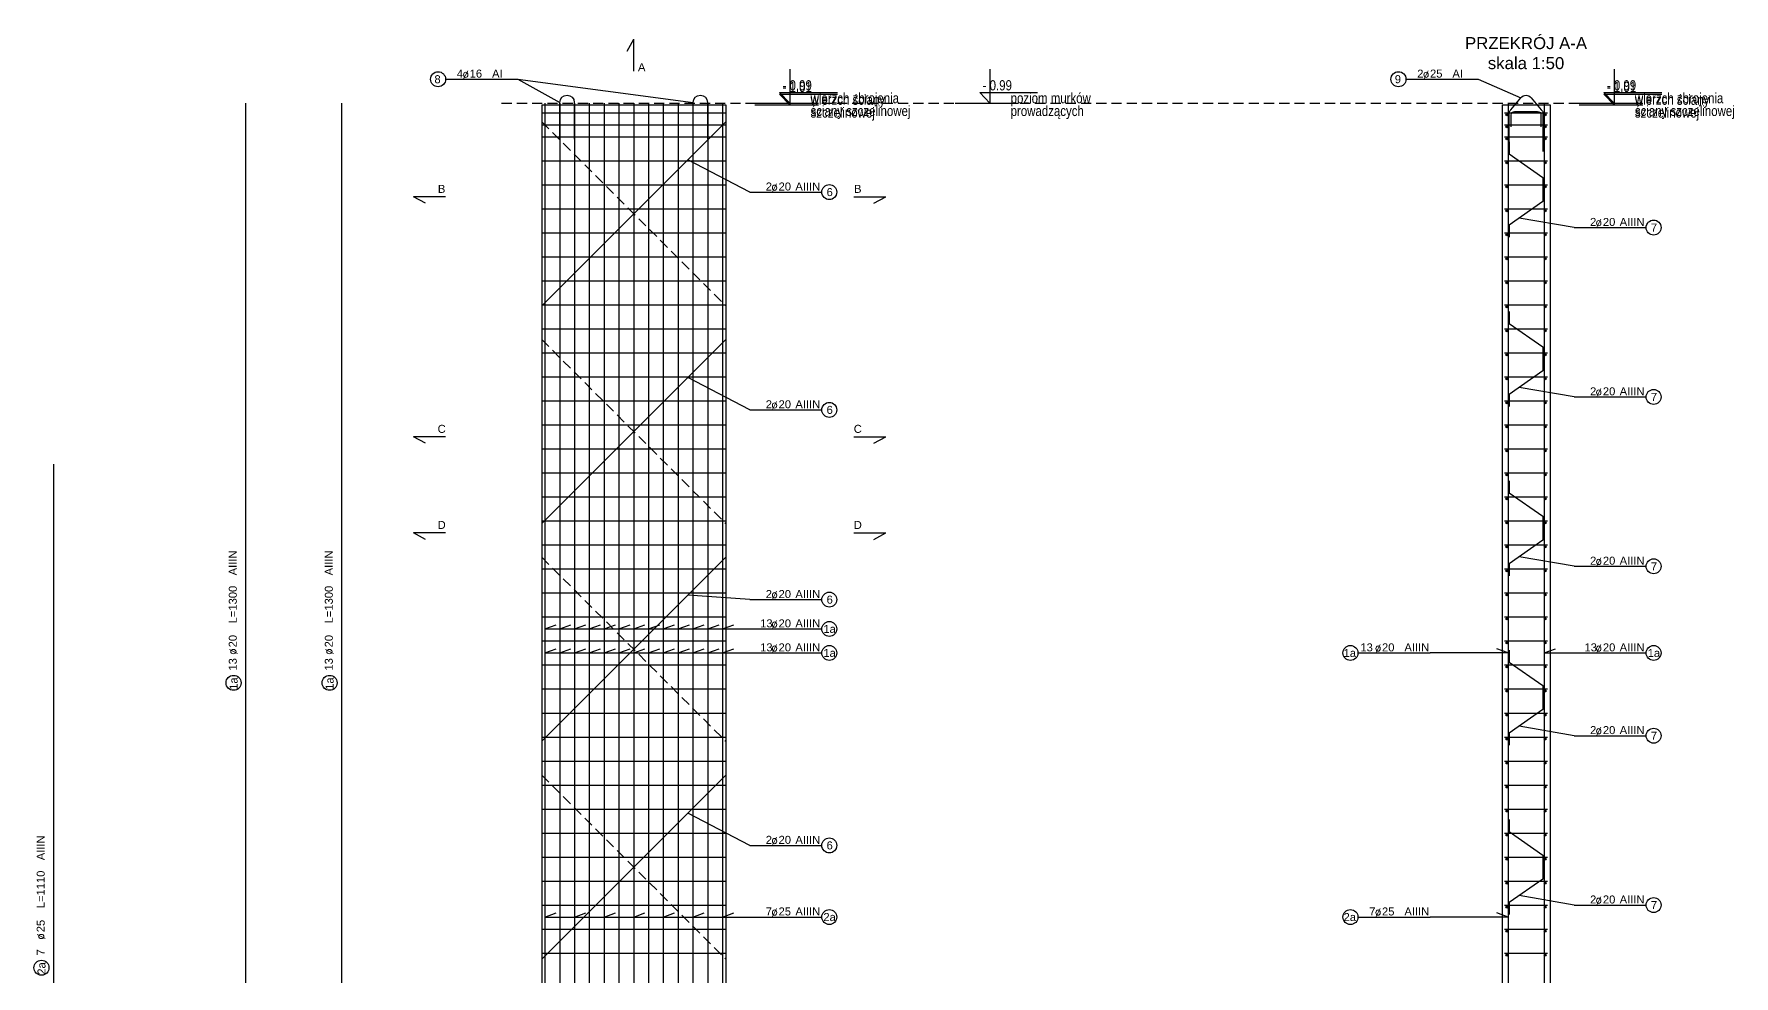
# Model space of a CAD drawing. Extents: x -5264 to 5377, y -10043 to -2374.
# Drawn here: x -1634 to 490, y -6711 to -5533 of the extents above; entities that cross this region are included whole.
import ezdxf
from ezdxf.enums import TextEntityAlignment as Align

# ---------------------------------------------------------------- set-up
doc = ezdxf.new("R2010")
doc.units = 0
doc.header["$MEASUREMENT"] = 0
doc.linetypes.add('DASHED', pattern=[19.05, 12.7, -6.35])
for name, color, linetype in [('__SOL-KOTY_WYSOKOSCIOWE', 4, 'CONTINUOUS'), ('__SOL-OPISY', 4, 'CONTINUOUS'), ('__SOL-PRZERYWANA', 253, 'DASHED'), ('__SOL-WIDOK', 4, 'CONTINUOUS'), ('__SOL-ZBROJENIE', 3, 'CONTINUOUS')]:
    doc.layers.add(name, color=color, linetype=linetype)
doc.styles.add('ARIAL', font='arial.ttf', dxfattribs={"height": 2.5})
doc.styles.add('SIMPLEX', font='SIMPLEX.SHX', dxfattribs={"width": 0.8})
doc.styles.get("Standard").update_dxf_attribs({"font": 'arial.ttf'})

# ---------------------------------------------------------------- blocks, each defined once
blk = doc.blocks.new('OPIS_PRET_BEZ_LINII')
at = {"layer": '__SOL-OPISY'}
blk.add_circle((25.7, 0), 9.36, dxfattribs=at)
at = {"layer": '__SOL-OPISY', "style": 'SIMPLEX', "width": 0.9}
blk.add_text(' %%c ', height=10, dxfattribs=at).set_placement((64.7, -4.8), align=Align.CENTER)
at = {"layer": '__SOL-OPISY', "style": 'ARIAL', "width": 0.8}
blk.add_attdef('NUMER', text='', height=10, dxfattribs=at).set_placement((25.7, 0), align=Align.MIDDLE)
blk.add_attdef('ILOSC', text='', height=10, dxfattribs=at).set_placement((56.9, -5.1), align=Align.RIGHT)
for tag, p in [('SREDNICA', (71, -5.1)), ('DLUGOSC', (95.1, -5.2)), ('STAL', (144.7, -5.2))]:
    blk.add_attdef(tag, p, '', height=10, dxfattribs=at)
blk = doc.blocks.new('OPIS_PRAWY')
at = {"layer": '__SOL-OPISY'}
blk.add_line((0, 0), (90, 0), dxfattribs=at)
blk.add_circle((99.4, 0), 9.36, dxfattribs=at)
at = {"layer": '__SOL-OPISY', "style": 'SIMPLEX', "width": 0.9}
blk.add_text(' %%c ', height=10, dxfattribs=at).set_placement((20.9, 0.5))
at = {"layer": '__SOL-OPISY', "style": 'ARIAL', "width": 0.8}
blk.add_attdef('ILOSC', text='', height=10, dxfattribs=at).set_placement((27.1, 0.1), align=Align.RIGHT)
for tag, p in [('SREDNICA', (35.4, 0.1)), ('STAL', (58.4, 0.5))]:
    blk.add_attdef(tag, p, '', height=10, dxfattribs=at)
for tag, p in [('NUMER', (99.4, 0)), ('DLUGOSC', (52.8, -6.1))]:
    blk.add_attdef(tag, text='', height=10, dxfattribs=at).set_placement(p, align=Align.MIDDLE)
blk = doc.blocks.new('OPIS_LEWY')
at = {"layer": '__SOL-OPISY'}
blk.add_line((-90, 0), (0, 0), dxfattribs=at)
blk.add_circle((-99.4, 0), 9.36, dxfattribs=at)
at = {"layer": '__SOL-OPISY', "style": 'SIMPLEX', "width": 0.9}
blk.add_text(' %%c ', height=10, dxfattribs=at).set_placement((-75, 0.5))
at = {"layer": '__SOL-OPISY', "style": 'ARIAL', "width": 0.8}
for tag, p in [('NUMER', (-99.4, 0)), ('DLUGOSC', (-58.9, -6.6))]:
    blk.add_attdef(tag, text='', height=10, dxfattribs=at).set_placement(p, align=Align.MIDDLE)
blk.add_attdef('ILOSC', text='', height=10, dxfattribs=at).set_placement((-74, 0.1), align=Align.RIGHT)
for tag, p in [('SREDNICA', (-65.8, 0.1)), ('STAL', (-42.7, 0.3))]:
    blk.add_attdef(tag, p, '', height=10, dxfattribs=at)
blk = doc.blocks.new('KOTA')
at = {"layer": '__SOL-KOTY_WYSOKOSCIOWE'}
for p, q in [((0, 33.4), (0, 0)), ((-34, 0), (28, 0)), ((0, 0), (-9.9, 10.4)), ((-9.9, 10.4), (46.5, 10.4))]:
    blk.add_line(p, q, dxfattribs=at)
at = {"layer": '__SOL-KOTY_WYSOKOSCIOWE', "style": 'ARIAL', "width": 0.8}
blk.add_attdef('RZEDNA', (500.5, 15.9), '', height=10.4, dxfattribs=at)

msp = doc.modelspace()

# ---------------------------------------------------------------- hatches: boundary and pattern name
at = {"layer": '__SOL-ZBROJENIE'}
for points in [[(207.2, -5634.5, 1), (204.8, -5634.5, 1)], [(207.2, -5649.5, 1), (204.8, -5649.5, 1)], [(255.2, -5634.5, 1), (252.8, -5634.5, 1)], [(255.2, -5649.5, 1), (252.8, -5649.5, 1)], [(207.2, -5664.5, 1), (204.8, -5664.5, 1)], [(255.2, -5664.5, 1), (252.8, -5664.5, 1)], [(207.2, -5694.5, 1), (204.8, -5694.5, 1)], [(255.2, -5694.5, 1), (252.8, -5694.5, 1)], [(207.2, -5724.5, 1), (204.8, -5724.5, 1)], [(255.2, -5724.5, 1), (252.8, -5724.5, 1)], [(207.2, -5754.5, 1), (204.8, -5754.5, 1)], [(255.2, -5754.5, 1), (252.8, -5754.5, 1)], [(207.2, -5784.5, 1), (204.8, -5784.5, 1)], [(255.2, -5784.5, 1), (252.8, -5784.5, 1)], [(207.2, -5814.5, 1), (204.8, -5814.5, 1)], [(255.2, -5814.5, 1), (252.8, -5814.5, 1)], [(207.2, -5844.5, 1), (204.8, -5844.5, 1)], [(255.2, -5844.5, 1), (252.8, -5844.5, 1)], [(207.2, -5874.5, 1), (204.8, -5874.5, 1)], [(255.2, -5874.5, 1), (252.8, -5874.5, 1)], [(207.2, -5904.5, 1), (204.8, -5904.5, 1)], [(255.2, -5904.5, 1), (252.8, -5904.5, 1)], [(207.2, -5934.5, 1), (204.8, -5934.5, 1)], [(255.2, -5934.5, 1), (252.8, -5934.5, 1)], [(207.2, -5964.5, 1), (204.8, -5964.5, 1)], [(255.2, -5964.5, 1), (252.8, -5964.5, 1)], [(207.2, -5994.5, 1), (204.8, -5994.5, 1)], [(255.2, -5994.5, 1), (252.8, -5994.5, 1)], [(207.2, -6024.5, 1), (204.8, -6024.5, 1)], [(255.2, -6024.5, 1), (252.8, -6024.5, 1)], [(207.2, -6054.5, 1), (204.8, -6054.5, 1)], [(255.2, -6054.5, 1), (252.8, -6054.5, 1)], [(207.2, -6084.5, 1), (204.8, -6084.5, 1)], [(255.2, -6084.5, 1), (252.8, -6084.5, 1)], [(207.2, -6114.5, 1), (204.8, -6114.5, 1)], [(255.2, -6114.5, 1), (252.8, -6114.5, 1)], [(207.2, -6144.5, 1), (204.8, -6144.5, 1)], [(255.2, -6144.5, 1), (252.8, -6144.5, 1)], [(207.2, -6174.5, 1), (204.8, -6174.5, 1)], [(255.2, -6174.5, 1), (252.8, -6174.5, 1)], [(207.2, -6204.5, 1), (204.8, -6204.5, 1)], [(255.2, -6204.5, 1), (252.8, -6204.5, 1)], [(207.2, -6234.5, 1), (204.8, -6234.5, 1)], [(255.2, -6234.5, 1), (252.8, -6234.5, 1)], [(207.2, -6264.5, 1), (204.8, -6264.5, 1)], [(255.2, -6264.5, 1), (252.8, -6264.5, 1)], [(207.2, -6294.5, 1), (204.8, -6294.5, 1)], [(255.2, -6294.5, 1), (252.8, -6294.5, 1)], [(207.2, -6324.5, 1), (204.8, -6324.5, 1)], [(255.2, -6324.5, 1), (252.8, -6324.5, 1)], [(207.2, -6354.5, 1), (204.8, -6354.5, 1)], [(255.2, -6354.5, 1), (252.8, -6354.5, 1)], [(207.2, -6384.5, 1), (204.8, -6384.5, 1)], [(255.2, -6384.5, 1), (252.8, -6384.5, 1)], [(207.2, -6414.5, 1), (204.8, -6414.5, 1)], [(255.2, -6414.5, 1), (252.8, -6414.5, 1)], [(207.2, -6444.5, 1), (204.8, -6444.5, 1)], [(255.2, -6444.5, 1), (252.8, -6444.5, 1)], [(207.2, -6474.5, 1), (204.8, -6474.5, 1)], [(255.2, -6474.5, 1), (252.8, -6474.5, 1)], [(207.2, -6504.5, 1), (204.8, -6504.5, 1)], [(255.2, -6504.5, 1), (252.8, -6504.5, 1)], [(207.2, -6534.5, 1), (204.8, -6534.5, 1)], [(255.2, -6534.5, 1), (252.8, -6534.5, 1)], [(207.2, -6564.5, 1), (204.8, -6564.5, 1)], [(255.2, -6564.5, 1), (252.8, -6564.5, 1)], [(207.2, -6594.5, 1), (204.8, -6594.5, 1)], [(255.2, -6594.5, 1), (252.8, -6594.5, 1)], [(207.2, -6624.5, 1), (204.8, -6624.5, 1)], [(255.2, -6624.5, 1), (252.8, -6624.5, 1)], [(207.2, -6654.5, 1), (204.8, -6654.5, 1)], [(255.2, -6654.5, 1), (252.8, -6654.5, 1)], [(207.2, -6684.5, 1), (204.8, -6684.5, 1)], [(255.2, -6684.5, 1), (252.8, -6684.5, 1)]]:
    msp.add_hatch(color=256, dxfattribs=at).paths.add_polyline_path(points)

# ---------------------------------------------------------------- linework, layer by layer
at = {"layer": '__SOL-OPISY'}
for p, q in [((-893, -5555), (-885, -5540)), ((-885, -5580), (-885, -5540)), ((-1030, -5590), (-977.25, -5619)), ((-1030, -5590), (-810.75, -5619)), ((170, -5590), (223.5, -5613.22)), ((-740, -5731.07), (-817.5, -5690.57)), ((-1120, -5737), (-1160, -5737)), ((-1145, -5745), (-1160, -5737)), ((-610, -5737), (-570, -5737)), ((-585, -5745), (-570, -5737)), ((290, -5775.36), (221.52, -5763.48)), ((-740, -6003.21), (-817.5, -5962.71)), ((290, -5987.03), (221.52, -5975.15)), ((-1120, -6037), (-1160, -6037)), ((-1145, -6045), (-1160, -6037)), ((-610, -6037), (-570, -6037)), ((-585, -6045), (-570, -6037)), ((-1120, -6157), (-1160, -6157)), ((-1145, -6165), (-1160, -6157)), ((-610, -6157), (-570, -6157)), ((-585, -6165), (-570, -6157)), ((290, -6198.69), (221.52, -6186.81)), ((-740, -6240.36), (-817.5, -6234.86)), ((-996, -6277), (-981.9, -6271.87)), ((-996, -6277), (-740, -6277)), ((-977.5, -6277), (-963.4, -6271.87)), ((-959, -6277), (-944.9, -6271.87)), ((-940.5, -6277), (-926.4, -6271.87)), ((-922, -6277), (-907.9, -6271.87)), ((-903.5, -6277), (-889.4, -6271.87)), ((-885, -6277), (-870.9, -6271.87)), ((-866.5, -6277), (-852.4, -6271.87)), ((-848, -6277), (-833.9, -6271.87)), ((-829.5, -6277), (-815.4, -6271.87)), ((-811, -6277), (-796.9, -6271.87)), ((-792.5, -6277), (-778.4, -6271.87)), ((-774, -6277), (-759.9, -6271.87)), ((-996, -6307), (-981.9, -6301.87)), ((-996, -6307), (-740, -6307)), ((-977.5, -6307), (-963.4, -6301.87)), ((-959, -6307), (-944.9, -6301.87)), ((-940.5, -6307), (-926.4, -6301.87)), ((-922, -6307), (-907.9, -6301.87)), ((-903.5, -6307), (-889.4, -6301.87)), ((-885, -6307), (-870.9, -6301.87)), ((-866.5, -6307), (-852.4, -6301.87)), ((-848, -6307), (-833.9, -6301.87)), ((-829.5, -6307), (-815.4, -6301.87)), ((-811, -6307), (-796.9, -6301.87)), ((-792.5, -6307), (-778.4, -6301.87)), ((-774, -6307), (-759.9, -6301.87)), ((207.5, -6307), (110, -6307)), ((207.5, -6307), (193.41, -6301.87)), ((252.5, -6307), (266.6, -6301.87)), ((252.5, -6307), (290, -6307)), ((290, -6410.36), (221.52, -6398.48)), ((-740, -6547.5), (-817.5, -6507)), ((290, -6622.03), (221.52, -6610.14)), ((-996, -6637), (-981.9, -6631.87)), ((-996, -6637), (-740, -6637)), ((-959, -6637), (-944.9, -6631.87)), ((-922, -6637), (-907.9, -6631.87)), ((-885, -6637), (-870.9, -6631.87)), ((-848, -6637), (-833.9, -6631.87)), ((-811, -6637), (-796.9, -6631.87)), ((-774, -6637), (-759.9, -6631.87)), ((207.5, -6637), (110, -6637)), ((207.5, -6637), (193.41, -6631.87))]:
    msp.add_line(p, q, dxfattribs=at)
at = {"layer": '__SOL-PRZERYWANA'}
msp.add_line((-1050, -5620), (310, -5620), dxfattribs=at)
for points in [[(-1000, -5623.07), (-1000, -5643.07), (-770, -5873.07), (-770, -5893.07)], [(-1000, -5895.21), (-1000, -5915.21), (-770, -6145.21), (-770, -6165.21)], [(-1000, -6167.36), (-1000, -6187.36), (-770, -6417.36), (-770, -6437.36)], [(-1000, -6439.5), (-1000, -6459.5), (-770, -6689.5), (-770, -6709.5)]]:
    msp.add_lwpolyline(points, dxfattribs=at)
at = {"layer": '__SOL-WIDOK'}
for p, q in [((-1000, -5622), (-1000, -7577)), ((-1000, -5622), (-770, -5622)), ((-770, -5622), (-770, -7577)), ((200, -5622), (200, -7577)), ((200, -5622), (260, -5622)), ((260, -5622), (260, -7577))]:
    msp.add_line(p, q, dxfattribs=at)
at = {"layer": '__SOL-ZBROJENIE'}
for p, q in [((-1370, -5620), (-1370, -6920)), ((-1250, -5620), (-1250, -6920)), ((-996, -5620), (-996, -7527)), ((-977.5, -5620), (-977.5, -7527)), ((-959, -5620), (-959, -7527)), ((-940.5, -5620), (-940.5, -7527)), ((-922, -5620), (-922, -7527)), ((-903.5, -5620), (-903.5, -7527)), ((-885, -5620), (-885, -7527)), ((-866.5, -5620), (-866.5, -7527)), ((-848, -5620), (-848, -7527)), ((-829.5, -5620), (-829.5, -7527)), ((-811, -5620), (-811, -7527)), ((-792.5, -5620), (-792.5, -7527)), ((-774, -5620), (-774, -7527)), ((207.5, -5620), (207.5, -7527)), ((252.5, -5620), (252.5, -7527)), ((-1000, -5632), (-770, -5632)), ((-1000, -5647), (-770, -5647)), ((203, -5632), (257, -5632)), ((203, -5647), (257, -5647)), ((-1000, -5662), (-770, -5662)), ((203, -5662), (257, -5662)), ((-1000, -5692), (-770, -5692)), ((203, -5692), (257, -5692)), ((-1000, -5722), (-770, -5722)), ((203, -5722), (257, -5722)), ((-1000, -5752), (-770, -5752)), ((203, -5752), (257, -5752)), ((-1000, -5782), (-770, -5782)), ((203, -5782), (257, -5782)), ((-1000, -5812), (-770, -5812)), ((203, -5812), (257, -5812)), ((-1000, -5842), (-770, -5842)), ((203, -5842), (257, -5842)), ((-1000, -5872), (-770, -5872)), ((203, -5872), (257, -5872)), ((-1000, -5902), (-770, -5902)), ((203, -5902), (257, -5902)), ((-1000, -5932), (-770, -5932)), ((203, -5932), (257, -5932)), ((-1000, -5962), (-770, -5962)), ((203, -5962), (257, -5962)), ((-1000, -5992), (-770, -5992)), ((203, -5992), (257, -5992)), ((-1000, -6022), (-770, -6022)), ((203, -6022), (257, -6022)), ((-1000, -6052), (-770, -6052)), ((203, -6052), (257, -6052)), ((-1610, -6071), (-1610, -7181)), ((-1000, -6082), (-770, -6082)), ((203, -6082), (257, -6082)), ((-1000, -6112), (-770, -6112)), ((203, -6112), (257, -6112)), ((-1000, -6142), (-770, -6142)), ((203, -6142), (257, -6142)), ((-1000, -6172), (-770, -6172)), ((203, -6172), (257, -6172)), ((-1000, -6202), (-770, -6202)), ((203, -6202), (257, -6202)), ((-1000, -6232), (-770, -6232)), ((203, -6232), (257, -6232)), ((-1000, -6262), (-770, -6262)), ((203, -6262), (257, -6262)), ((-1000, -6292), (-770, -6292)), ((203, -6292), (257, -6292)), ((-1000, -6322), (-770, -6322)), ((203, -6322), (257, -6322)), ((-1000, -6352), (-770, -6352)), ((203, -6352), (257, -6352)), ((-1000, -6382), (-770, -6382)), ((203, -6382), (257, -6382)), ((-1000, -6412), (-770, -6412)), ((203, -6412), (257, -6412)), ((-1000, -6442), (-770, -6442)), ((203, -6442), (257, -6442)), ((-1000, -6472), (-770, -6472)), ((203, -6472), (257, -6472)), ((-1000, -6502), (-770, -6502)), ((203, -6502), (257, -6502)), ((-1000, -6532), (-770, -6532)), ((203, -6532), (257, -6532)), ((-1000, -6562), (-770, -6562)), ((203, -6562), (257, -6562)), ((-1000, -6592), (-770, -6592)), ((203, -6592), (257, -6592)), ((-1000, -6622), (-770, -6622)), ((203, -6622), (257, -6622)), ((-1000, -6652), (-770, -6652)), ((203, -6652), (257, -6652)), ((-1000, -6682), (-770, -6682)), ((203, -6682), (257, -6682))]:
    msp.add_line(p, q, dxfattribs=at)
for points in [[(-770, -5623.07), (-770, -5643.07), (-1000, -5873.07), (-1000, -5893.07)], [(209, -5668.42), (209, -5683.42), (251, -5712.83), (251, -5742.83), (209, -5772.24), (209, -5787.24)], [(209, -5880.09), (209, -5895.09), (251, -5924.5), (251, -5954.5), (209, -5983.91), (209, -5998.91)], [(-770, -5895.21), (-770, -5915.21), (-1000, -6145.21), (-1000, -6165.21)], [(209, -6091.76), (209, -6106.76), (251, -6136.17), (251, -6166.17), (209, -6195.58), (209, -6210.58)], [(-770, -6167.36), (-770, -6187.36), (-1000, -6417.36), (-1000, -6437.36)], [(209, -6303.42), (209, -6318.42), (251, -6347.83), (251, -6377.83), (209, -6407.24), (209, -6422.24)], [(-770, -6439.5), (-770, -6459.5), (-1000, -6689.5), (-1000, -6709.5)], [(209, -6515.09), (209, -6530.09), (251, -6559.5), (251, -6589.5), (209, -6618.91), (209, -6633.91)]]:
    msp.add_lwpolyline(points, dxfattribs=at)
for points in [[(-977.25, -5664.86), (-977.25, -5619, -1), (-959.25, -5619), (-959.25, -5664.86)], [(-810.75, -5664.86), (-810.75, -5619, -1), (-792.75, -5619), (-792.75, -5664.86)], [(209, -5680.5), (209, -5632, -0.22), (211, -5628.12), (223.5, -5613.22, -0.5), (236.5, -5613.22), (249, -5628.12, -0.22), (251, -5632), (251, -5680.5)], [(211.5, -5649.5), (211.5, -5634.5, -0.48), (215.5, -5630.5), (244.5, -5630.5, -0.48), (248.5, -5634.5), (248.5, -5649.5)]]:
    msp.add_lwpolyline(points, format="xyb", dxfattribs=at)
for centre in [(206, -5634.5), (206, -5649.5), (254, -5634.5), (254, -5649.5), (206, -5664.5), (254, -5664.5), (206, -5694.5), (254, -5694.5), (206, -5724.5), (254, -5724.5), (206, -5754.5), (254, -5754.5), (206, -5784.5), (254, -5784.5), (206, -5814.5), (254, -5814.5), (206, -5844.5), (254, -5844.5), (206, -5874.5), (254, -5874.5), (206, -5904.5), (254, -5904.5), (206, -5934.5), (254, -5934.5), (206, -5964.5), (254, -5964.5), (206, -5994.5), (254, -5994.5), (206, -6024.5), (254, -6024.5), (206, -6054.5), (254, -6054.5), (206, -6084.5), (254, -6084.5), (206, -6114.5), (254, -6114.5), (206, -6144.5), (254, -6144.5), (206, -6174.5), (254, -6174.5), (206, -6204.5), (254, -6204.5), (206, -6234.5), (254, -6234.5), (206, -6264.5), (254, -6264.5), (206, -6294.5), (254, -6294.5), (206, -6324.5), (254, -6324.5), (206, -6354.5), (254, -6354.5), (206, -6384.5), (254, -6384.5), (206, -6414.5), (254, -6414.5), (206, -6444.5), (254, -6444.5), (206, -6474.5), (254, -6474.5), (206, -6504.5), (254, -6504.5), (206, -6534.5), (254, -6534.5), (206, -6564.5), (254, -6564.5), (206, -6594.5), (254, -6594.5), (206, -6624.5), (254, -6624.5), (206, -6654.5), (254, -6654.5), (206, -6684.5), (254, -6684.5)]:
    msp.add_circle(centre, 1.2, dxfattribs=at)

# ---------------------------------------------------------------- block references
at = {"layer": '__SOL-KOTY_WYSOKOSCIOWE'}
ref = msp.add_blockref('KOTA', (-690, -5620), dxfattribs=dict(at, xscale=1.28, yscale=1.28, zscale=1.28))
ref.add_attrib('RZEDNA', '- 0.99', (-699, -5604), dxfattribs={"height": 12.8, "style": 'ARIAL', "width": 0.8})
ref.add_attrib('OPIS1', 'wierzch zbrojenia', (-664, -5620), dxfattribs={"height": 12.8, "style": 'ARIAL', "width": 0.8})
ref.add_attrib('OPIS2', 'ściany szczelinowej', (-664, -5636), dxfattribs={"height": 12.8, "style": 'ARIAL', "width": 0.8})
ref = msp.add_blockref('KOTA', (-690, -5622), dxfattribs=dict(at, xscale=1.28, yscale=1.28, zscale=1.28))
ref.add_attrib('RZEDNA', '- 1.01', (-699, -5606), dxfattribs={"height": 12.8, "style": 'ARIAL', "width": 0.8})
ref.add_attrib('OPIS1', 'wierzch ściany', (-664, -5622), dxfattribs={"height": 12.8, "style": 'ARIAL', "width": 0.8})
ref.add_attrib('OPIS2', 'szczelinowej', (-664, -5638), dxfattribs={"height": 12.8, "style": 'ARIAL', "width": 0.8})
ref = msp.add_blockref('KOTA', (-440, -5620), dxfattribs=dict(at, xscale=1.28, yscale=1.28, zscale=1.28))
ref.add_attrib('RZEDNA', '- 0.99', (-449, -5604), dxfattribs={"height": 12.8, "style": 'ARIAL', "width": 0.8})
ref.add_attrib('OPIS1', 'poziom murków', (-414, -5620), dxfattribs={"height": 12.8, "style": 'ARIAL', "width": 0.8})
ref.add_attrib('OPIS2', 'prowadzących', (-414, -5636), dxfattribs={"height": 12.8, "style": 'ARIAL', "width": 0.8})
ref = msp.add_blockref('KOTA', (340, -5620), dxfattribs=dict(at, xscale=1.28, yscale=1.28, zscale=1.28))
ref.add_attrib('RZEDNA', '- 0.99', (331, -5604), dxfattribs={"height": 12.8, "style": 'ARIAL', "width": 0.8})
ref.add_attrib('OPIS1', 'wierzch zbrojenia', (366, -5620), dxfattribs={"height": 12.8, "style": 'ARIAL', "width": 0.8})
ref.add_attrib('OPIS2', 'ściany szczelinowej', (366, -5636), dxfattribs={"height": 12.8, "style": 'ARIAL', "width": 0.8})
ref = msp.add_blockref('KOTA', (340, -5622), dxfattribs=dict(at, xscale=1.28, yscale=1.28, zscale=1.28))
ref.add_attrib('RZEDNA', '- 1.01', (331, -5606), dxfattribs={"height": 12.8, "style": 'ARIAL', "width": 0.8})
ref.add_attrib('OPIS1', 'wierzch ściany', (366, -5622), dxfattribs={"height": 12.8, "style": 'ARIAL', "width": 0.8})
ref.add_attrib('OPIS2', 'szczelinowej', (366, -5638), dxfattribs={"height": 12.8, "style": 'ARIAL', "width": 0.8})
at = {"layer": '__SOL-OPISY'}
ref = msp.add_blockref('OPIS_LEWY', (-1030, -5590), dxfattribs=at)
ref.add_attrib('ILOSC', '4', (-1106, -5588), dxfattribs={"height": 10, "style": 'ARIAL'})
ref.add_attrib('SREDNICA', '16', (-1090, -5588), dxfattribs={"height": 10, "style": 'ARIAL'})
ref.add_attrib('STAL', 'AI', (-1062, -5588), dxfattribs={"height": 10, "style": 'ARIAL'})
ref.add_attrib('NUMER', '8', (-1134, -5595), dxfattribs={"height": 10, "style": 'ARIAL'})
ref = msp.add_blockref('OPIS_LEWY', (170, -5590), dxfattribs=at)
ref.add_attrib('ILOSC', '2', (94, -5588), dxfattribs={"height": 10, "style": 'ARIAL'})
ref.add_attrib('SREDNICA', '25', (110, -5588), dxfattribs={"height": 10, "style": 'ARIAL'})
ref.add_attrib('STAL', 'AI', (138, -5588), dxfattribs={"height": 10, "style": 'ARIAL'})
ref.add_attrib('NUMER', '9', (66, -5595), dxfattribs={"height": 10, "style": 'ARIAL'})
ref = msp.add_blockref('OPIS_PRAWY', (-740, -5731.07), dxfattribs=at)
ref.add_attrib('ILOSC', '2', (-720, -5729.07), dxfattribs={"height": 10, "style": 'ARIAL'})
ref.add_attrib('SREDNICA', '20', (-704, -5729.07), dxfattribs={"height": 10, "style": 'ARIAL'})
ref.add_attrib('STAL', 'AIIIN', (-683, -5729.07), dxfattribs={"height": 10, "style": 'ARIAL'})
ref.add_attrib('NUMER', '6', (-644, -5736.07), dxfattribs={"height": 10, "style": 'ARIAL'})
ref = msp.add_blockref('OPIS_PRAWY', (290, -5775.36), dxfattribs=at)
ref.add_attrib('ILOSC', '2', (310, -5773.36), dxfattribs={"height": 10, "style": 'ARIAL'})
ref.add_attrib('SREDNICA', '20', (326, -5773.36), dxfattribs={"height": 10, "style": 'ARIAL'})
ref.add_attrib('STAL', 'AIIIN', (347, -5773.36), dxfattribs={"height": 10, "style": 'ARIAL'})
ref.add_attrib('NUMER', '7', (386, -5780.36), dxfattribs={"height": 10, "style": 'ARIAL'})
ref = msp.add_blockref('OPIS_PRAWY', (290, -5987.03), dxfattribs=at)
ref.add_attrib('ILOSC', '2', (310, -5985.03), dxfattribs={"height": 10, "style": 'ARIAL'})
ref.add_attrib('SREDNICA', '20', (326, -5985.03), dxfattribs={"height": 10, "style": 'ARIAL'})
ref.add_attrib('STAL', 'AIIIN', (347, -5985.03), dxfattribs={"height": 10, "style": 'ARIAL'})
ref.add_attrib('NUMER', '7', (386, -5992.03), dxfattribs={"height": 10, "style": 'ARIAL'})
ref = msp.add_blockref('OPIS_PRAWY', (-740, -6003.21), dxfattribs=at)
ref.add_attrib('ILOSC', '2', (-720, -6001.21), dxfattribs={"height": 10, "style": 'ARIAL'})
ref.add_attrib('SREDNICA', '20', (-704, -6001.21), dxfattribs={"height": 10, "style": 'ARIAL'})
ref.add_attrib('STAL', 'AIIIN', (-683, -6001.21), dxfattribs={"height": 10, "style": 'ARIAL'})
ref.add_attrib('NUMER', '6', (-644, -6008.21), dxfattribs={"height": 10, "style": 'ARIAL'})
ref = msp.add_blockref('OPIS_PRET_BEZ_LINII', (-1385, -6370), dxfattribs=dict(at, rotation=90))
ref.add_attrib('NUMER', '1a', (-1380, -6353), dxfattribs={"height": 10, "rotation": 90, "style": 'ARIAL'})
ref.add_attrib('ILOSC', '13', (-1381, -6329), dxfattribs={"height": 10, "rotation": 90, "style": 'ARIAL'})
ref.add_attrib('SREDNICA', '20', (-1381, -6300), dxfattribs={"height": 10, "rotation": 90, "style": 'ARIAL'})
ref.add_attrib('DLUGOSC', 'L=1300', (-1381, -6270), dxfattribs={"height": 10, "rotation": 90, "style": 'ARIAL'})
ref.add_attrib('STAL', 'AIIIN', (-1381, -6210), dxfattribs={"height": 10, "rotation": 90, "style": 'ARIAL'})
ref = msp.add_blockref('OPIS_PRET_BEZ_LINII', (-1265, -6370), dxfattribs=dict(at, rotation=90))
ref.add_attrib('NUMER', '1a', (-1260, -6353), dxfattribs={"height": 10, "rotation": 90, "style": 'ARIAL'})
ref.add_attrib('ILOSC', '13', (-1261, -6329), dxfattribs={"height": 10, "rotation": 90, "style": 'ARIAL'})
ref.add_attrib('SREDNICA', '20', (-1261, -6300), dxfattribs={"height": 10, "rotation": 90, "style": 'ARIAL'})
ref.add_attrib('DLUGOSC', 'L=1300', (-1261, -6270), dxfattribs={"height": 10, "rotation": 90, "style": 'ARIAL'})
ref.add_attrib('STAL', 'AIIIN', (-1261, -6210), dxfattribs={"height": 10, "rotation": 90, "style": 'ARIAL'})
ref = msp.add_blockref('OPIS_PRAWY', (290, -6198.69), dxfattribs=at)
ref.add_attrib('ILOSC', '2', (310, -6196.69), dxfattribs={"height": 10, "style": 'ARIAL'})
ref.add_attrib('SREDNICA', '20', (326, -6196.69), dxfattribs={"height": 10, "style": 'ARIAL'})
ref.add_attrib('STAL', 'AIIIN', (347, -6196.69), dxfattribs={"height": 10, "style": 'ARIAL'})
ref.add_attrib('NUMER', '7', (386, -6203.69), dxfattribs={"height": 10, "style": 'ARIAL'})
ref = msp.add_blockref('OPIS_PRAWY', (-740, -6240.36), dxfattribs=at)
ref.add_attrib('ILOSC', '2', (-720, -6238.36), dxfattribs={"height": 10, "style": 'ARIAL'})
ref.add_attrib('SREDNICA', '20', (-704, -6238.36), dxfattribs={"height": 10, "style": 'ARIAL'})
ref.add_attrib('STAL', 'AIIIN', (-683, -6238.36), dxfattribs={"height": 10, "style": 'ARIAL'})
ref.add_attrib('NUMER', '6', (-644, -6245.36), dxfattribs={"height": 10, "style": 'ARIAL'})
ref = msp.add_blockref('OPIS_PRAWY', (-740, -6277), dxfattribs=at)
ref.add_attrib('ILOSC', '13', (-727, -6275), dxfattribs={"height": 10, "style": 'ARIAL'})
ref.add_attrib('SREDNICA', '20', (-704, -6275), dxfattribs={"height": 10, "style": 'ARIAL'})
ref.add_attrib('STAL', 'AIIIN', (-683, -6275), dxfattribs={"height": 10, "style": 'ARIAL'})
ref.add_attrib('NUMER', '1a', (-648, -6282), dxfattribs={"height": 10, "style": 'ARIAL'})
ref = msp.add_blockref('OPIS_PRAWY', (-740, -6307), dxfattribs=at)
ref.add_attrib('ILOSC', '13', (-727, -6305), dxfattribs={"height": 10, "style": 'ARIAL'})
ref.add_attrib('SREDNICA', '20', (-704, -6305), dxfattribs={"height": 10, "style": 'ARIAL'})
ref.add_attrib('STAL', 'AIIIN', (-683, -6305), dxfattribs={"height": 10, "style": 'ARIAL'})
ref.add_attrib('NUMER', '1a', (-648, -6312), dxfattribs={"height": 10, "style": 'ARIAL'})
ref = msp.add_blockref('OPIS_LEWY', (110, -6307), dxfattribs=at)
ref.add_attrib('ILOSC', '13', (23, -6305), dxfattribs={"height": 10, "style": 'ARIAL'})
ref.add_attrib('SREDNICA', '20', (50, -6305), dxfattribs={"height": 10, "style": 'ARIAL'})
ref.add_attrib('STAL', 'AIIIN', (78, -6305), dxfattribs={"height": 10, "style": 'ARIAL'})
ref.add_attrib('NUMER', '1a', (2, -6312), dxfattribs={"height": 10, "style": 'ARIAL'})
ref = msp.add_blockref('OPIS_PRAWY', (290, -6307), dxfattribs=at)
ref.add_attrib('ILOSC', '13', (303, -6305), dxfattribs={"height": 10, "style": 'ARIAL'})
ref.add_attrib('SREDNICA', '20', (326, -6305), dxfattribs={"height": 10, "style": 'ARIAL'})
ref.add_attrib('STAL', 'AIIIN', (347, -6305), dxfattribs={"height": 10, "style": 'ARIAL'})
ref.add_attrib('NUMER', '1a', (382, -6312), dxfattribs={"height": 10, "style": 'ARIAL'})
ref = msp.add_blockref('OPIS_PRAWY', (290, -6410.36), dxfattribs=at)
ref.add_attrib('ILOSC', '2', (310, -6408.36), dxfattribs={"height": 10, "style": 'ARIAL'})
ref.add_attrib('SREDNICA', '20', (326, -6408.36), dxfattribs={"height": 10, "style": 'ARIAL'})
ref.add_attrib('STAL', 'AIIIN', (347, -6408.36), dxfattribs={"height": 10, "style": 'ARIAL'})
ref.add_attrib('NUMER', '7', (386, -6415.36), dxfattribs={"height": 10, "style": 'ARIAL'})
ref = msp.add_blockref('OPIS_PRET_BEZ_LINII', (-1625, -6726), dxfattribs=dict(at, rotation=90))
ref.add_attrib('NUMER', '2a', (-1620, -6709), dxfattribs={"height": 10, "rotation": 90, "style": 'ARIAL'})
ref.add_attrib('ILOSC', '7', (-1621, -6685), dxfattribs={"height": 10, "rotation": 90, "style": 'ARIAL'})
ref.add_attrib('SREDNICA', '25', (-1621, -6656), dxfattribs={"height": 10, "rotation": 90, "style": 'ARIAL'})
ref.add_attrib('DLUGOSC', 'L=1110', (-1621, -6626), dxfattribs={"height": 10, "rotation": 90, "style": 'ARIAL'})
ref.add_attrib('STAL', 'AIIIN', (-1621, -6566), dxfattribs={"height": 10, "rotation": 90, "style": 'ARIAL'})
ref = msp.add_blockref('OPIS_PRAWY', (-740, -6547.5), dxfattribs=at)
ref.add_attrib('ILOSC', '2', (-720, -6545.5), dxfattribs={"height": 10, "style": 'ARIAL'})
ref.add_attrib('SREDNICA', '20', (-704, -6545.5), dxfattribs={"height": 10, "style": 'ARIAL'})
ref.add_attrib('STAL', 'AIIIN', (-683, -6545.5), dxfattribs={"height": 10, "style": 'ARIAL'})
ref.add_attrib('NUMER', '6', (-644, -6552.5), dxfattribs={"height": 10, "style": 'ARIAL'})
ref = msp.add_blockref('OPIS_PRAWY', (-740, -6637), dxfattribs=at)
ref.add_attrib('ILOSC', '7', (-720, -6635), dxfattribs={"height": 10, "style": 'ARIAL'})
ref.add_attrib('SREDNICA', '25', (-704, -6635), dxfattribs={"height": 10, "style": 'ARIAL'})
ref.add_attrib('STAL', 'AIIIN', (-683, -6635), dxfattribs={"height": 10, "style": 'ARIAL'})
ref.add_attrib('NUMER', '2a', (-648, -6642), dxfattribs={"height": 10, "style": 'ARIAL'})
ref = msp.add_blockref('OPIS_LEWY', (110, -6637), dxfattribs=at)
ref.add_attrib('ILOSC', '7', (34, -6635), dxfattribs={"height": 10, "style": 'ARIAL'})
ref.add_attrib('SREDNICA', '25', (50, -6635), dxfattribs={"height": 10, "style": 'ARIAL'})
ref.add_attrib('STAL', 'AIIIN', (78, -6635), dxfattribs={"height": 10, "style": 'ARIAL'})
ref.add_attrib('NUMER', '2a', (2, -6642), dxfattribs={"height": 10, "style": 'ARIAL'})
ref = msp.add_blockref('OPIS_PRAWY', (290, -6622.03), dxfattribs=at)
ref.add_attrib('ILOSC', '2', (310, -6620.03), dxfattribs={"height": 10, "style": 'ARIAL'})
ref.add_attrib('SREDNICA', '20', (326, -6620.03), dxfattribs={"height": 10, "style": 'ARIAL'})
ref.add_attrib('STAL', 'AIIIN', (347, -6620.03), dxfattribs={"height": 10, "style": 'ARIAL'})
ref.add_attrib('NUMER', '7', (386, -6627.03), dxfattribs={"height": 10, "style": 'ARIAL'})

# ---------------------------------------------------------------- texts
at = {"layer": '__SOL-OPISY', "width": 2500, "attachment_point": 5}
for s, insert, char_height in [('\\P\\P\\PPRZEKRÓJ A-A\\Pskala 1:50\\P', (230, -5520), 15), ('A\\P', (-875, -5575), 10), ('B\\P', (-1125, -5727), 10), ('B\\P', (-605, -5727), 10), ('C\\P', (-1125, -6027), 10), ('C\\P', (-605, -6027), 10), ('D\\P', (-1125, -6147), 10), ('D\\P', (-605, -6147), 10)]:
    msp.add_mtext(s, dxfattribs=dict(at, insert=insert, char_height=char_height))

doc.saveas('drawing.dxf')
